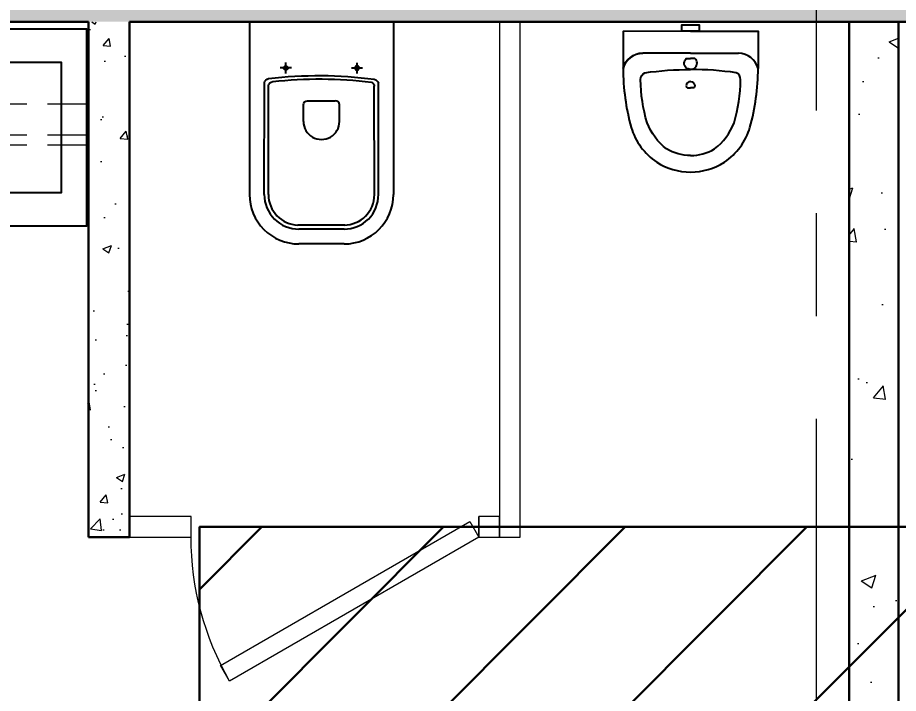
# Model space of a CAD drawing. Header units: millimetres. Extents: x -8417289 to 9420486, y 0 to 208205.
# Drawn here: x -196176 to -194034, y 119696 to 121338 of the extents above; entities that cross this region are included whole.
import ezdxf
from ezdxf import colors
from ezdxf.entities.mleader import LeaderData, LeaderLine
from ezdxf.math import Vec2, Vec3

# ---------------------------------------------------------------- set-up
doc = ezdxf.new("R2010")
doc.units = ezdxf.units.MM
doc.header["$MEASUREMENT"] = 0
doc.linetypes.add('ADSK_Штриховая_ш2 п1', pattern=[3, 2, -1])
doc.linetypes.add('CENTER', pattern=[2, 1.25, -0.25, 0.25, -0.25])
doc.layers.get('0').update_dxf_attribs({"color": 250, "lineweight": 9})
for name, color, linetype, lineweight in [('_АР ТЕКСТ', 250, 'Continuous', 25), ('АР_Двери', 175, 'Continuous', 18), ('АР_Оси', 195, 'Continuous', 9), ('АР_Отметки', 250, 'Continuous', 15), ('АР_Перегородки газоблок', 165, 'Continuous', 30), ('АР_Перегородки газоблок_Штрих', 165, 'Continuous', 5), ('АР_Перегородки сантехнические', 216, 'Continuous', 9), ('АР_тонкая линия', 250, 'Continuous', 0)]:
    doc.layers.add(name, color=color, linetype=linetype, lineweight=lineweight)
doc.layers.add('АРМИРОВАНИЕ', color=7, linetype='Continuous', lineweight=30, true_color=0xf57a00)
doc.layers.add('ТХ_сантехника', color=253, linetype='Continuous')
doc.styles.add('ISOCPEUR', font='isocpeur.TTF', dxfattribs={"width": 0.7})
pattern_1 = [(50, (0, 0), (215.17805, -18.82564), [22.5, -247.5]), (355, (0, 0), (-41.6254, 225.65764), [18, -198]), (100.45144, (17.93, -1.57), (173.55265, 206.832), [19.12206, -210.34263]), (46.1842, (0, 60), (320.1724, -49.65578), [33.75, -371.25]), (96.63564, (26.68, 55.86), (280.3986, 292.2356), [28.6831, -315.51413]), (351.18416, (0, 60), (280.3986, 292.2356), [27, -297]), (21, (30, 45), (179.07212, -120.78567), [22.5, -247.5]), (326, (30, 45), (72.9946, 217.54501), [18, -198]), (71.45144, (44.92, 34.93), (252.06671, 96.75935), [19.12206, -210.34263]), (37.5, (0, 0), (3.647957, 99.868156), [0, -195.6, 0, -201, 0, -198.75]), (7.5, (0, 0), (78.92086, 118.323514), [0, -114.6, 0, -191.1, 0, -75.75]), (327.5, (-66.9, 0), (160.14673, -6.766462), [0, -75, 0, -234, 0, -310.5]), (317.5, (-96.9, 0), (174.95585, 30.031495), [0, -97.5, 0, -155.4, 0, -220.5])]

# ---------------------------------------------------------------- blocks, each defined once
blk = doc.blocks.new('Писуар')
for points in [[(0, 52.9), (116.5, 52.9, 0.328868), (164.1, 90, 0.066999), (144.5, 233.5, 0.172209), (82.4, 318.1, 0.143285), (0, 342, 0.143285), (-82.4, 318.1, 0.172209), (-144.5, 233.5, 0.066999), (-164.1, 90)], [(-58.2, 285.9, 0.137396), (-105.9, 222.3)], [(58.2, 285.9, -0.137396), (105.9, 222.3)], [(-164.1, 90, 0.328868), (-116.5, 52.9, 8)], [(0, 92.6, 0.419996), (-15.9, 76.8, 0.151492), (-10.6, 66.2), (0, 66.2)], [(0, 92.6, -0.419996), (15.9, 76.8, -0.151492), (10.6, 66.2), (0, 66.2)]]:
    blk.add_lwpolyline(points, format="xyb")
for points in [[(0, 0), (-164.1, 0), (-164.1, 90)], [(0, 0), (164.1, 0), (164.1, 90)], [(0, 52.9), (-116.5, 52.9)]]:
    blk.add_lwpolyline(points)
blk.add_lwpolyline([(-21.2, 0), (21.2, 0), (21.2, -15.9), (-21.2, -15.9)], close=True)
for centre, radius, start, end in [((0, 187.1), 114.7, 90, 120.5102), ((282.3, 110.1), 404.1, 163.8712, 178.9693), ((2.6, 912.1), 819.4, 262.0158, 269.8149)]:
    blk.add_arc(centre, radius, start, end)
at = {"extrusion": (0, 0, -1)}
for centre, radius, start, end in [((0, 187.1), 114.7, 90, 120.5102), ((282.3, 110.1), 404.1, 163.8712, 178.9693), ((2.6, 912.1), 819.4, 262.0158, 269.8149)]:
    blk.add_arc(centre, radius, start, end, dxfattribs=at)
for points in [[(-10.6, 132.4), (-10.6, 137.6), (-5.3, 137.6), (0, 137.6)], [(0, 121.8), (-5.3, 121.8), (-10.6, 127.1), (-10.6, 132.4)], [(10.6, 132.4), (10.6, 137.6), (5.3, 137.6), (0, 137.6)], [(0, 121.8), (5.3, 121.8), (10.6, 127.1), (10.6, 132.4)], [(164.1, 90), (158.8, 68.8), (137.6, 52.9), (116.5, 52.9)]]:
    blk.add_open_spline(points, degree=3)
for points, start_tangent, end_tangent in [([(-121.7, 117.4), (-111.2, 100.6)], (0.014037, -0.999901), (0.974129, -0.225992)), ([(121.7, 117.4), (111.2, 100.6)], (-0.014037, -0.999901), (-0.974129, -0.225992))]:
    blk.add_spline(points, degree=3, dxfattribs=dict(start_tangent=start_tangent, end_tangent=end_tangent))
blk = doc.blocks.new('смеситель короткий')
for p, q in [((42, 21), (0, 25)), ((24.9, 13.6), (39.8, 13.6)), ((24.9, -13.6), (24.9, 13.6)), ((104.4, 11.1), (51.5, 17.7)), ((0, -25), (42, -21)), ((39.8, -13.6), (24.9, -13.6)), ((51.5, -17.7), (104.4, -11.1))]:
    blk.add_line(p, q)
for centre, major_axis, start_param, end_param in [((0, 0), (-17.7, 17.7), -0.785398, 2.356194), ((39.8, 0), (9.62, 9.62), 3.926991, 7.068583), ((40.1, 0), (-14.9, 14.9), -1.35736, -0.875625), ((40.1, 0), (14.9, 14.9), 4.498953, 6.496621), ((103, 0), (7.91, 7.91), 4.051589, 6.943986), ((40.1, 0), (14.9, 14.9), 4.017217, 4.498953)]:
    blk.add_ellipse(centre, major_axis=major_axis, ratio=1, start_param=start_param, end_param=end_param)
blk = doc.blocks.new('раковина')
at = {"layer": 'ТХ_сантехника'}
for p, q in [((968010.4, -23754), (968100, -23754)), ((968010.4, -24154), (968100, -24154)), ((968010.4, -24704), (968100, -24704))]:
    blk.add_line(p, q, dxfattribs=at)
for points in [[(968510.4, -25144), (968510.4, -23754), (968010.4, -23754), (968010.4, -25144)], [(968425.4, -25079), (968425.4, -23819), (968095.4, -23819), (968095.4, -25079)]]:
    blk.add_lwpolyline(points, close=True, dxfattribs=at)
at = {"layer": 'ТХ_сантехника', "ltscale": 100, "xscale": -1, "rotation": 180}
blk.add_blockref('смеситель короткий', (968072.1, -24154), dxfattribs=at)
at = {"layer": 'ТХ_сантехника'}
blk.add_blockref('смеситель короткий', (968072.1, -24704), dxfattribs=at)
blk = doc.blocks.new('_DotSmall')
at = {"color": 0, "linetype": 'ByBlock', "const_width": 0.5}
blk.add_lwpolyline([(-0.0625, 0, 1), (0.0625, 0, 1)], format="xyb", close=True, dxfattribs=at)
blk = doc.blocks.new('*U10')
for p, q in [((0, 0), (0, 50)), ((700, 0), (700, 50))]:
    blk.add_line(p, q)
blk.add_lwpolyline([(0, 0), (606.2, -350), (628.1, -312.1), (21.9, 37.9)], close=True)
blk.add_arc((0, 0), 700, 330, 0)
blk = doc.blocks.new('унитаз поликлиники')
for p, q in [((0, 175), (0, -175)), ((0, 175), (420, 175)), ((420, 138.7), (149.6, 138.7)), ((420, 129), (156.8, 128.7)), ((125.6, 86.7), (99.5, 86.7)), ((112.4, 73.1), (112.4, 100.2)), ((242.4, 43.7), (201.9, 43.7)), ((494, 57.1), (494, -57.1)), ((504, 55), (504, -55)), ((540, 55), (540, -55)), ((191.9, -33.7), (191.9, 33.7)), ((242.4, -43.7), (201.9, -43.7)), ((112.3, -73), (112.3, -100.1)), ((125.5, -86.5), (99.4, -86.5)), ((420, -139), (147.9, -138.7)), ((420, -129), (155.2, -128.7)), ((0, -175), (420, -175))]:
    blk.add_line(p, q)
for centre, radius, start, end in [((420, 55), 120, 0, 90), ((420.5, 55.2), 83.5, 359.8619, 90.3335), ((420, 55), 74, 0, 90), ((242.4, 0), 43.7, 270, 90), ((420, -55), 120, 270, 0), ((420, -55), 84, 270, 0), ((420, -55), 74, 270, 358.4018)]:
    blk.add_arc(centre, radius, start, end)
at = {"extrusion": (0, 0, -1)}
for centre, major_axis, ratio, start_param, end_param in [((1158.1, 0), (-731, -726.4), 0.993775, 0.659849, 0.910919), ((149.5, 127.3), (-5.6, -10.5), 0.821373, 1.269211, 2.570669), ((154.4, 119.8), (-5.61, -7.72), 0.798093, 1.232924, 2.686723), ((984.1, 0), (-23.4, -941.4), 0.89728, 1.422258, 1.677847), ((112.4, 86.8), (3.55, 3.55), 1, 5.504025, 11.78721), ((201.9, -33.5), (4.12, -9.49), 0.964797, 0.42926, 1.943413), ((155.2, -117.5), (5.3, -10.4), 0.842984, 0.549902, 1.8819), ((147.9, -127.5), (5.4, -10.4), 0.836443, 0.56114, 1.877577)]:
    blk.add_ellipse(centre, major_axis=major_axis, ratio=ratio, start_param=start_param, end_param=end_param, dxfattribs=at)
for centre, major_axis, ratio, start_param, end_param in [((201.9, 33.5), (4.12, 9.49), 0.964797, 0.42926, 1.943413), ((112.3, -86.6), (3.54, -3.55), 1, 5.504025, 11.78721)]:
    blk.add_ellipse(centre, major_axis=major_axis, ratio=ratio, start_param=start_param, end_param=end_param)

msp = doc.modelspace()

# ---------------------------------------------------------------- hatches: boundary and pattern name
at = {"layer": 'АР_Перегородки газоблок_Штрих', "ltscale": 100}
h = msp.add_hatch(dxfattribs=at)
h.set_pattern_fill('AR-CONC', color=256, scale=30)
h.set_pattern_definition(pattern_1)
h.paths.add_polyline_path([(-190393.9, 123152.4), (-190513.9, 123152.4), (-190513.9, 122120.3), (-197362.4, 122120.3), (-197362.4, 122020.3), (-190513.9, 122020.3), (-190513.9, 121428.5), (-197383.9, 121428.5), (-197383.9, 121328.5), (-190513.9, 121328.5), (-190513.9, 121322.6), (-190513.9, 121322.6), (-190513.9, 120884.3), (-190513.9, 118520.7), (-190613.2, 118520.7), (-190613.2, 118400.7), (-188433.9, 118400.7), (-188433.9, 118520.7), (-190393.9, 118520.7)])
edge = h.paths.add_edge_path()
edge.add_line((-197363.9, 121105.7), (-197363.9, 121143.3))
edge.add_arc((-197538.8, 121433.3), 338.7, 279.3282, 301.0925, ccw=False)
edge.add_line((-197483.9, 121099.1), (-197483.9, 118520.7))
edge.add_line((-197483.9, 118520.7), (-197633.9, 118520.7))
edge.add_line((-197633.9, 118520.7), (-197633.9, 118400.6))
edge.add_line((-197633.9, 118400.6), (-197265, 118400.6))
edge.add_line((-197265, 118400.6), (-197265, 118520.6))
edge.add_line((-197265, 118520.6), (-197363.9, 118520.7))
edge.add_line((-197363.9, 118520.7), (-197363.9, 121105.7))
h.paths.add_polyline_path([(-187933.9, 123270.7), (-187993.9, 123270.8), (-188033.9, 123270.8), (-188033.9, 121714.3), (-188033.9, 118400.7), (-187933.9, 118400.7), (-187933.9, 121948.5)])
h = msp.add_hatch(dxfattribs=at)
h.set_pattern_fill('AR-CONC', color=256, scale=30)
h.set_pattern_definition(pattern_1)
h.paths.add_polyline_path([(-195903.9, 121328.5), (-196003.9, 121328.5), (-196003.9, 120076.2), (-196003.9, 120076.1), (-196003.9, 121028.2), (-196007.8, 121028.2), (-196007.8, 120832.2), (-196003.9, 120076.2), (-196003.9, 121028.2), (-196003.9, 121028.2), (-196003.9, 120076.1), (-195903.9, 120076.1)])
h = msp.add_hatch(dxfattribs=at)
h.set_pattern_fill('AR-CONC', color=256, scale=2)
h.set_pattern_definition([(50, (-674236.68, -51868.7), (364.36934, -31.87817), [38.1, -419.1]), (355, (-674236.68, -51868.7), (-70.48684, 382.1137), [30.48, -335.28117]), (100.451445, (-674206.3, -51871.36), (293.8825, 350.2355), [32.38002, -356.1805]), (46.1842, (-674236.7, -51767.1), (542.1581, -84.08466), [57.15, -628.65]), (96.63556, (-674191.5, -51774.1), (474.80827, 494.85225), [48.57005, -534.2712]), (351.18415, (-674236.7, -51767.1), (474.80827, 494.85225), [45.71993, -502.91946]), (21, (-674185.88, -51792.5), (303.22878, -204.5304), [38.1, -419.1]), (326, (-674185.88, -51792.5), (123.60406, 368.37593), [30.48, -335.28]), (71.451445, (-674160.6, -51809.55), (426.83284, 163.84554), [32.38002, -356.17988]), (37.5, (-674236.68, -51868.7), (6.177207, 169.110078), [0, -331.216, 0, -340.36, 0, -336.55]), (7.5, (-674236.68, -51868.7), (133.639325, 200.36115), [0, -194.056, 0, -323.596, 0, -128.27]), (327.5, (-674349.96, -51868.7), (271.18119, -11.457488), [0, -127, 0, -396.24, 0, -525.78]), (317.5, (-674400.76, -51868.7), (296.25836, 50.85298), [0, -165.1, 0, -263.144, 0, -373.38])])
h.paths.add_polyline_path([(-194153.9, 121328.5), (-194153.9, 118800.7), (-194033.9, 118800.7), (-194033.9, 121328.5)])
at = {"layer": 'АРМИРОВАНИЕ', "ltscale": 100, "true_color": 0xf8991e}
h = msp.add_hatch(dxfattribs=at)
h.set_pattern_fill('ANSI31', color=30, scale=2500)
h.set_pattern_definition([(45, (-1133208.57, 160933.2), (-220.97087, 220.97087), [])])
h.paths.add_polyline_path([(-192733.9, 117100.7), (-195733.9, 117100.7), (-195733.9, 120100.7), (-192733.9, 120100.7)])

# ---------------------------------------------------------------- linework, layer by layer
at = {"layer": 'АР_Оси', "linetype": 'CENTER', "ltscale": 1000}
msp.add_line((-194233.9, 134363.2), (-194233.9, 78630.8), dxfattribs=at)
at = {"layer": 'АР_Перегородки газоблок', "ltscale": 100}
for points in [[(-196003.9, 121328.5), (-197383.9, 121328.5)], [(-196003.9, 121328.5), (-196003.9, 120076.2)], [(-196003.9, 120076.1), (-196003.9, 121328.5)], [(-192183.9, 121328.5), (-195903.9, 121328.5)], [(-195903.9, 121328.5), (-195903.9, 120076.1)], [(-194153.9, 118800.7), (-194153.9, 121328.5)], [(-194033.9, 121328.5), (-194033.9, 118800.7)], [(-195903.9, 120076.1), (-196003.9, 120076.1)]]:
    msp.add_lwpolyline(points, dxfattribs=at)
at = {"layer": 'АР_Перегородки сантехнические', "lineweight": 0}
for points in [[(-194953.9, 121328.5), (-195003.9, 121328.5), (-195003.9, 120076.1), (-194953.9, 120076.1)], [(-195903.9, 120126.1), (-195903.9, 120076.1), (-195754.4, 120076.1), (-195754.4, 120126.1)], [(-195054.4, 120126.1), (-195054.4, 120076.1), (-195003.9, 120076.1), (-195003.9, 120126.1)]]:
    msp.add_lwpolyline(points, close=True, dxfattribs=at)
at = {"layer": 'АР_тонкая линия', "linetype": 'ADSK_Штриховая_ш2 п1', "ltscale": 50}
for points in [[(-196003.9, 121128.2), (-197383.9, 121128.2)], [(-196003.9, 121053.2), (-197383.9, 121053.2)], [(-196003.9, 121028.2), (-197383.9, 121028.2)]]:
    msp.add_lwpolyline(points, dxfattribs=at)
at = {"layer": 'АРМИРОВАНИЕ', "ltscale": 100}
msp.add_lwpolyline([(-192733.9, 117100.7), (-195733.9, 117100.7), (-195733.9, 120100.7), (-192733.9, 120100.7)], close=True, dxfattribs=at)

# ---------------------------------------------------------------- block references
at = {"layer": 'АР_Двери', "lineweight": 30, "xscale": -1}
msp.add_blockref('*U10', (-195054.4, 120076.1), dxfattribs=at)
at = {"layer": 'ТХ_сантехника', "rotation": 270.0015666875582}
msp.add_blockref('унитаз поликлиники', (-195437.4, 121328.5), dxfattribs=at)
at = {"layer": 'ТХ_сантехника', "xscale": 0.9566550043806278, "yscale": 0.9566550043806278, "zscale": 0.9566550043806278, "rotation": 270}
msp.add_blockref('раковина', (-173283.4, 1047362.5), dxfattribs=at)
at = {"layer": 'ТХ_сантехника', "ltscale": 100, "rotation": 180.0015666875582}
msp.add_blockref('Писуар', (-194539.4, 121305.2), dxfattribs=at)

# ---------------------------------------------------------------- leaders
at = {"layer": '_АР ТЕКСТ'}
ml = msp.add_multileader_mtext('Standard', dxfattribs=at)
ml.set_content('{\\W0.8;-2,550}', color=256, style='ISOCPEUR')
ml.set_leader_properties(color=256, linetype='Continuous', lineweight=-1)
ml.set_arrow_properties(name='DOTSMALL')
ml.build(insert=Vec2(0, 0))
ml.multileader.update_dxf_attribs({"has_text_frame": 1, "text_left_attachment_type": 4, "text_right_attachment_type": 4, "dogleg_length": 100, "arrow_head_size": 180})
ctx = ml.context
ctx.base_point, ctx.char_height, ctx.arrow_head_size, ctx.landing_gap_size, ctx.plane_origin = Vec3(-302775.8, 123943.3, -2), 250, 180, 50, Vec3(-302295.5, 121699.2, -2)
ctx.left_attachment, ctx.right_attachment = 4, 4
notes = []
notes.append((ctx, [(0, (0, 0, 0), (0, 0), (1, 0), 1, [])]))
ctx.mtext.insert, ctx.mtext.width, ctx.mtext.defined_height, ctx.mtext.line_spacing_style, ctx.mtext.flow_direction = Vec3(-302725.8, 124276.6, -2), 801.086, 330.7, 2, 5
ml = msp.add_multileader_mtext('Standard', dxfattribs=at)
ml.set_content('{\\W0.8;-2,550}', color=256, style='ISOCPEUR')
ml.set_leader_properties(color=256, linetype='Continuous', lineweight=-1)
ml.set_arrow_properties(name='DOTSMALL')
ml.build(insert=Vec2(0, 0))
ml.multileader.update_dxf_attribs({"has_text_frame": 1, "text_left_attachment_type": 4, "text_right_attachment_type": 4, "dogleg_length": 100, "arrow_head_size": 180})
ctx = ml.context
ctx.base_point, ctx.char_height, ctx.arrow_head_size, ctx.landing_gap_size, ctx.plane_origin = Vec3(-314736, 120073.3, -2), 250, 180, 50, Vec3(-314255.7, 117829.3, -2)
ctx.left_attachment, ctx.right_attachment = 4, 4
notes.append((ctx, [(0, (0, 0, 0), (0, 0), (1, 0), 1, [])]))
ctx.mtext.insert, ctx.mtext.width, ctx.mtext.defined_height, ctx.mtext.line_spacing_style, ctx.mtext.flow_direction = Vec3(-314686, 120406.6, -2), 801.086, 330.7, 2, 5
at = {"layer": 'АР_Отметки'}
ml = msp.add_multileader_mtext('Standard', dxfattribs=at)
ml.set_content('%%P0,000', color=256, style='ISOCPEUR')
ml.set_leader_properties(color=256, linetype='Continuous', lineweight=-1)
ml.set_arrow_properties(name='DOTSMALL')
ml.build(insert=Vec2(0, 0))
ml.multileader.update_dxf_attribs({"has_text_frame": 1, "text_left_attachment_type": 4, "text_right_attachment_type": 4, "dogleg_length": 100, "arrow_head_size": 180})
ctx = ml.context
ctx.base_point, ctx.char_height, ctx.arrow_head_size, ctx.landing_gap_size, ctx.plane_origin = Vec3(-195860.6, 128720.7, -0.2), 250, 180, 50, Vec3(-198931.7, 127131.2, -0.2)
ctx.left_attachment, ctx.right_attachment = 4, 4
notes.append((ctx, [(0, (0, 0, 0), (0, 0), (1, 0), 1, [])]))
ctx.mtext.insert, ctx.mtext.width, ctx.mtext.line_spacing_style, ctx.mtext.flow_direction = Vec3(-195810.6, 129054.1, -0.2), 852.697, 2, 5
ml = msp.add_multileader_mtext('Standard', dxfattribs=at)
ml.set_content('{\\W0.8;-2,250}', color=256, style='ISOCPEUR')
ml.set_leader_properties(color=256, linetype='Continuous', lineweight=-1)
ml.set_arrow_properties(name='DOTSMALL')
ml.build(insert=Vec2(0, 0))
ml.multileader.update_dxf_attribs({"has_text_frame": 1, "text_left_attachment_type": 4, "text_right_attachment_type": 4, "dogleg_length": 100, "arrow_head_size": 180})
ctx = ml.context
ctx.base_point, ctx.char_height, ctx.arrow_head_size, ctx.landing_gap_size, ctx.plane_origin = Vec3(-297233.6, 128352.9), 250, 180, 50, Vec3(-296855.5, 126878.8)
ctx.left_attachment, ctx.right_attachment = 4, 4
notes.append((ctx, [(0, (0, 0, 0), (0, 0), (1, 0), 1, [])]))
ctx.mtext.insert, ctx.mtext.width, ctx.mtext.defined_height, ctx.mtext.line_spacing_style, ctx.mtext.flow_direction = Vec3(-297183.6, 128686.2), 769.989, 343.9, 2, 5
ml = msp.add_multileader_mtext('Standard', dxfattribs=at)
ml.set_content('0,000', color=256, style='ISOCPEUR')
ml.set_leader_properties(color=256, linetype='Continuous', lineweight=-1)
ml.set_arrow_properties(name='DOTSMALL')
ml.build(insert=Vec2(0, 0))
ml.multileader.update_dxf_attribs({"has_text_frame": 1, "text_left_attachment_type": 4, "text_right_attachment_type": 4, "dogleg_length": 100, "arrow_head_size": 180})
ctx = ml.context
ctx.base_point, ctx.char_height, ctx.arrow_head_size, ctx.landing_gap_size, ctx.plane_origin = Vec3(-202684.2, 121780.9, -0.2), 250, 180, 50, Vec3(-205755.3, 120191.3, -0.2)
ctx.left_attachment, ctx.right_attachment = 4, 4
notes.append((ctx, [(0, (0, 0, 0), (0, 0), (1, 0), 1, [])]))
ctx.mtext.insert, ctx.mtext.width, ctx.mtext.line_spacing_style, ctx.mtext.flow_direction = Vec3(-202634.2, 122114.2, -0.2), 852.697, 2, 5
ml = msp.add_multileader_mtext('Standard', dxfattribs=at)
ml.set_content('{\\W0.8;-2,250}', color=256, style='ISOCPEUR')
ml.set_leader_properties(color=256, linetype='Continuous', lineweight=-1)
ml.set_arrow_properties(name='DOTSMALL')
ml.build(insert=Vec2(0, 0))
ml.multileader.update_dxf_attribs({"has_text_frame": 1, "text_left_attachment_type": 4, "text_right_attachment_type": 4, "dogleg_length": 100, "arrow_head_size": 180})
ctx = ml.context
ctx.base_point, ctx.char_height, ctx.arrow_head_size, ctx.landing_gap_size, ctx.plane_origin = Vec3(-298305.8, 120267, 0), 250, 180, 50, Vec3(-302964.3, 116414.7, 0)
ctx.left_attachment, ctx.right_attachment = 4, 4
notes.append((ctx, [(0, (0, 0, 0), (0, 0), (1, 0), 1, [])]))
ctx.mtext.insert, ctx.mtext.width, ctx.mtext.defined_height, ctx.mtext.line_spacing_style, ctx.mtext.flow_direction = Vec3(-298255.8, 120600.4, 0), 769.989, 343.9, 2, 5
for ctx, leaders in notes:
    for number, flags, end, landing, length, lines in leaders:
        leader = LeaderData()
        leader.index, (leader.has_last_leader_line, leader.has_dogleg_vector, leader.attachment_direction) = number, flags
        leader.last_leader_point, leader.dogleg_vector, leader.dogleg_length = Vec3(end), Vec3(landing), length
        for number, points, colour, breaks in lines:
            line = LeaderLine()
            line.index, line.vertices, line.color, line.breaks = number, Vec3.list(points), colors.encode_raw_color(colour), breaks
            leader.lines.append(line)
        ctx.leaders.append(leader)

doc.saveas('drawing.dxf')
